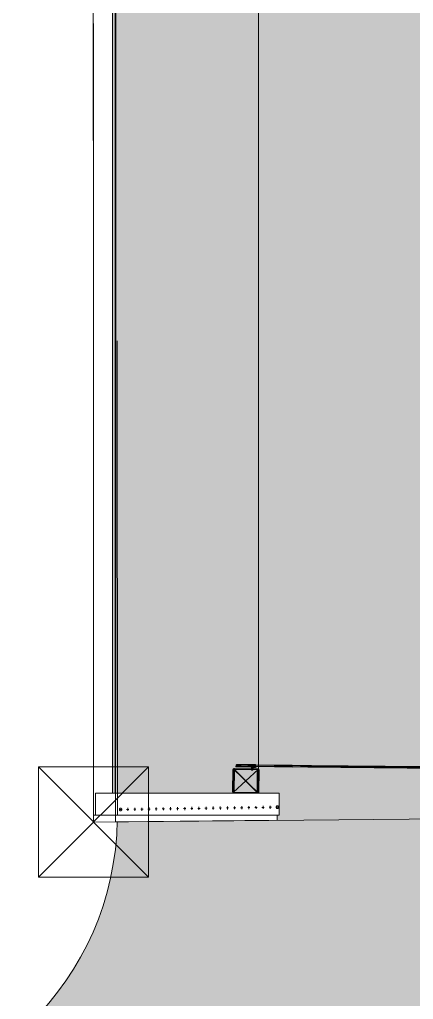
# Model space of a CAD drawing. Header units: millimetres. Extents: x -284281 to 1648660, y -821378 to -151356.
# Drawn here: x 151845 to 157239, y -274458 to -261033 of the extents above; entities that cross this region are included whole.
import ezdxf

# ---------------------------------------------------------------- set-up
doc = ezdxf.new("R2010")
doc.units = ezdxf.units.MM
doc.header["$MEASUREMENT"] = 0
doc.set_wipeout_variables(frame=1)
doc.linetypes.add('Points tirets', pattern=[335.138881, 176.388884, -88.194442, 0, -70.555556])
doc.linetypes.add('Wipeout_Contour', pattern=[1000, 0, -1000])
for name, color, linetype in [('Divers - Dessin général', 7, 'Continuous'), ('TopoAlt', 7, 'Continuous'), ('wall', 7, 'Continuous')]:
    doc.layers.add(name, color=color, linetype=linetype)

# ---------------------------------------------------------------- blocks, each defined once
blk = doc.blocks.new('Dalle_15_1', base_point=(153176, -163719))
at = {"linetype": 'Continuous', "lineweight": 0, "true_color": 0x90b349}
blk.add_hatch(color=55, dxfattribs=at).paths.add_polyline_path([(153176, -163719), (153156, -271725), (155117, -271706), (155135, -165720), (251905, -165737), (251887, -265587), (253887, -265588), (253906, -163738)])
at = {"color": 7, "linetype": 'Continuous', "lineweight": 5, "flags": 128}
blk.add_lwpolyline([(153176, -163719), (153156, -271725), (155117, -271706), (155135, -165720), (251905, -165737), (251887, -265587), (253887, -265588), (253906, -163738)], close=True, dxfattribs=at)
blk = doc.blocks.new('Mur_52_1', base_point=(152856, -272028))
at = {"layer": 'TopoAlt', "color": 211, "linetype": 'Continuous', "lineweight": 5, "true_color": 0xfe55ff}
blk.add_line((153156, -271725), (153156, -272025), dxfattribs=at)
at = {"layer": 'TopoAlt', "color": 211, "linetype": 'Continuous', "lineweight": 5, "true_color": 0xfe55ff, "flags": 128}
for points in [[(152836, -163438), (152856, -272028)], [(153156, -271725), (153136, -163738)], [(152856, -272028), (153156, -272025)]]:
    blk.add_lwpolyline(points, dxfattribs=at)
blk = doc.blocks.new('Mur_57_1', base_point=(152856, -272028))
at = {"color": 254, "linetype": 'Wipeout_Contour', "lineweight": 0, "ltscale": 1250332.1950799}
blk.add_wipeout([(153156, -272025), (155371, -272004), (155368, -271704), (153156, -271725)], dxfattribs=at).dxf.layer = 'TopoAlt'
at = {"layer": 'TopoAlt', "color": 211, "linetype": 'Continuous', "lineweight": 5, "true_color": 0xfe55ff}
blk.add_line((153156, -271725), (153156, -272025), dxfattribs=at)
at = {"layer": 'TopoAlt', "color": 190, "linetype": 'Continuous', "lineweight": 5, "true_color": 0x8002ff, "flags": 128}
for points in [[(155368, -271704), (153156, -271725)], [(155371, -272004), (155368, -271704)], [(153156, -272025), (155371, -272004)]]:
    blk.add_lwpolyline(points, dxfattribs=at)
blk = doc.blocks.new('Forme_98_1')
at = {"color": 7, "linetype": 'Continuous', "lineweight": 20, "flags": 128}
for points in [[(154777, -271307), (154774, -271619)], [(154777, -271307), (154774, -271619)], [(155113, -271310), (154774, -271619)], [(155113, -271310), (154777, -271307)], [(155113, -271310), (154777, -271307)], [(155113, -271310), (155110, -271622)], [(155110, -271622), (155113, -271310)], [(154774, -271619), (155110, -271622)], [(154774, -271619), (155110, -271622)]]:
    blk.add_lwpolyline(points, dxfattribs=at)
blk = doc.blocks.new('Forme_99_1')
at = {"color": 7, "linetype": 'Continuous', "lineweight": 20, "flags": 128}
for points in [[(154774, -271619), (154777, -271307)], [(155113, -271310), (154777, -271307)], [(155110, -271622), (154777, -271307)], [(155113, -271310), (155110, -271622)], [(155110, -271622), (154774, -271619)]]:
    blk.add_lwpolyline(points, dxfattribs=at)
blk = doc.blocks.new('Forme_100_1')
at = {"color": 7, "linetype": 'Continuous', "lineweight": 20, "flags": 128}
blk.add_lwpolyline([(155068, -271257), (155047, -271257)], dxfattribs=at)
blk = doc.blocks.new('Forme_101_1')
at = {"color": 212, "linetype": 'Continuous', "lineweight": 5, "true_color": 0xcb00cc, "flags": 128}
blk.add_lwpolyline([(154774, -271607), (154774, -271608), (154774, -271609), (154774, -271610), (154774, -271610), (154775, -271611), (154775, -271612), (154775, -271613), (154775, -271613), (154776, -271614), (154776, -271615), (154777, -271615), (154777, -271616), (154778, -271616), (154779, -271617), (154779, -271617), (154780, -271618), (154780, -271618), (154781, -271618), (154782, -271619), (154783, -271619), (154783, -271619), (154784, -271619), (154785, -271619), (154786, -271619), (154921, -271621), (155098, -271622), (155098, -271622), (155099, -271622), (155100, -271622), (155101, -271622), (155102, -271622), (155102, -271621), (155103, -271621), (155104, -271621), (155104, -271620), (155105, -271620), (155106, -271619), (155106, -271619), (155107, -271618), (155107, -271618), (155108, -271617), (155108, -271616), (155109, -271616), (155109, -271615), (155109, -271614), (155109, -271613), (155110, -271613), (155110, -271612), (155110, -271611), (155110, -271610), (155111, -271447), (155113, -271322), (155113, -271322), (155113, -271321), (155112, -271320), (155112, -271319), (155112, -271318), (155112, -271318), (155111, -271317), (155111, -271316), (155111, -271316), (155110, -271315), (155110, -271314), (155109, -271314), (155109, -271313), (155108, -271313), (155107, -271312), (155107, -271312), (155106, -271312), (155105, -271311), (155105, -271311), (155104, -271311), (155103, -271311), (155102, -271310), (155102, -271310), (155101, -271310), (154966, -271309), (154789, -271307), (154788, -271307), (154787, -271307), (154787, -271308), (154786, -271308), (154785, -271308), (154784, -271308), (154784, -271308), (154783, -271309), (154782, -271309), (154781, -271310), (154781, -271310), (154780, -271311), (154780, -271311), (154779, -271312), (154779, -271313), (154778, -271313), (154778, -271314), (154778, -271315), (154777, -271315), (154777, -271316), (154777, -271317), (154777, -271318), (154777, -271319), (154777, -271319), (154775, -271482)], close=True, dxfattribs=at)
at = {"color": 7, "linetype": 'Continuous', "lineweight": 20, "flags": 128}
blk.add_lwpolyline([(154778, -271315), (154778, -271313), (154779, -271312), (154780, -271311), (154781, -271310), (154783, -271309), (154784, -271308), (154786, -271308), (154787, -271307), (154789, -271307), (155101, -271310), (155102, -271310), (155104, -271311), (155105, -271311), (155107, -271312), (155108, -271313), (155109, -271314), (155110, -271315), (155111, -271316), (155112, -271318), (155112, -271319), (155113, -271321), (155113, -271322), (155110, -271612), (155109, -271613), (155109, -271615), (155108, -271616), (155107, -271618), (155106, -271619), (155105, -271620), (155104, -271621), (155102, -271621), (155101, -271622), (155099, -271622), (155098, -271622), (154786, -271619), (154784, -271619), (154783, -271619), (154781, -271618), (154780, -271618), (154779, -271617), (154777, -271616), (154776, -271615), (154775, -271613), (154775, -271612), (154774, -271610), (154774, -271609), (154774, -271607), (154777, -271318), (154777, -271316)], close=True, dxfattribs=at)
for points in [[(154774, -271610), (154778, -271315)], [(154774, -271609), (154777, -271316)], [(154774, -271610), (154777, -271316)], [(154775, -271613), (154779, -271312)], [(154775, -271613), (154778, -271313)], [(154775, -271612), (154778, -271313)], [(154775, -271612), (154778, -271315)], [(154776, -271615), (154780, -271311)], [(154776, -271615), (154779, -271312)], [(154777, -271616), (154781, -271310)], [(154777, -271616), (154780, -271311)], [(154779, -271617), (154783, -271309)], [(154779, -271617), (154781, -271310)], [(154780, -271618), (154784, -271308)], [(154780, -271618), (154783, -271309)], [(154781, -271618), (154784, -271308)], [(154781, -271618), (154786, -271308)], [(154783, -271619), (154787, -271307)], [(154783, -271619), (154786, -271308)], [(154784, -271619), (154787, -271307)], [(154784, -271619), (154789, -271307)], [(154786, -271619), (154789, -271307)], [(155098, -271622), (154789, -271307)], [(155098, -271622), (155101, -271310)], [(155098, -271622), (155102, -271310)], [(155099, -271622), (155102, -271310)], [(155099, -271622), (155104, -271311)], [(155101, -271622), (155105, -271311)], [(155101, -271622), (155104, -271311)], [(155102, -271621), (155105, -271311)], [(155102, -271621), (155107, -271312)], [(155104, -271621), (155107, -271312)], [(155104, -271621), (155108, -271313)], [(155105, -271620), (155108, -271313)], [(155105, -271620), (155109, -271314)], [(155106, -271619), (155109, -271314)], [(155106, -271619), (155110, -271315)], [(155107, -271618), (155110, -271315)], [(155107, -271618), (155111, -271316)], [(155108, -271616), (155111, -271316)], [(154774, -271609), (154777, -271318)], [(154774, -271607), (154777, -271319), (154777, -271318)], [(155108, -271616), (155112, -271318)], [(155109, -271615), (155112, -271318)], [(155109, -271615), (155112, -271319)], [(155109, -271613), (155112, -271319)], [(155109, -271613), (155113, -271321)], [(155110, -271612), (155113, -271321)], [(155113, -271322), (155110, -271610), (155110, -271612)]]:
    blk.add_lwpolyline(points, dxfattribs=at)
blk = doc.blocks.new('Forme_102_1')
at = {"color": 7, "linetype": 'Continuous', "lineweight": 20, "flags": 128}
blk.add_lwpolyline([(154767, -271310), (154768, -271307), (154770, -271305), (154772, -271302), (154774, -271300), (154777, -271298), (154780, -271297), (154783, -271296), (154786, -271295), (154788, -271295), (155101, -271298), (155104, -271299), (155107, -271299), (155110, -271300), (155113, -271302), (155115, -271303), (155118, -271305), (155120, -271308), (155122, -271310), (155123, -271313), (155124, -271316), (155124, -271319), (155125, -271322), (155122, -271611), (155122, -271614), (155121, -271617), (155120, -271620), (155119, -271622), (155117, -271625), (155115, -271627), (155112, -271629), (155110, -271631), (155107, -271633), (155104, -271634), (155101, -271634), (155098, -271634), (154785, -271631), (154783, -271631), (154779, -271630), (154777, -271629), (154774, -271628), (154771, -271626), (154769, -271624), (154767, -271622), (154765, -271619), (154764, -271616), (154763, -271613), (154762, -271610), (154762, -271607), (154765, -271319), (154765, -271316), (154765, -271313)], close=True, dxfattribs=at)
for points in [[(154762, -271610), (154765, -271313)], [(154762, -271607), (154765, -271316)], [(154762, -271610), (154765, -271316)], [(154763, -271613), (154767, -271310)], [(154763, -271613), (154765, -271313)], [(154764, -271616), (154768, -271307)], [(154764, -271616), (154767, -271310)], [(154765, -271619), (154768, -271307)], [(154767, -271622), (154772, -271302)], [(154767, -271622), (154770, -271305)], [(154767, -271622), (154768, -271307)], [(154769, -271624), (154772, -271302)], [(154771, -271626), (154774, -271300)], [(154771, -271626), (154772, -271302)], [(155101, -271298), (154789, -271307), (154787, -271307), (154786, -271308), (154784, -271308), (154783, -271309), (154781, -271310), (154780, -271311), (154779, -271312), (154778, -271313), (154778, -271315), (154777, -271316), (154777, -271318), (154777, -271319), (154774, -271607), (154774, -271628)], [(154774, -271628), (154774, -271300)], [(154777, -271316), (154780, -271297)], [(154777, -271318), (154780, -271297)], [(154777, -271319), (154777, -271298)], [(154777, -271318), (154777, -271298)], [(154778, -271313), (154780, -271297)], [(154778, -271315), (154780, -271297)], [(154779, -271312), (154780, -271297)], [(154780, -271311), (154783, -271296)], [(154780, -271311), (154780, -271297)], [(154781, -271310), (154783, -271296)], [(154783, -271309), (154786, -271295)], [(154783, -271309), (154783, -271296)], [(154784, -271308), (154786, -271295)], [(154786, -271308), (154788, -271295)], [(154786, -271308), (154786, -271295)], [(154787, -271307), (154788, -271295)], [(154789, -271307), (154788, -271295)], [(155110, -271631), (155110, -271610), (155113, -271322), (155113, -271321), (155112, -271319), (155112, -271318), (155111, -271316), (155110, -271315), (155109, -271314), (155108, -271313), (155107, -271312), (155105, -271311), (155104, -271311), (155102, -271310), (155101, -271310), (154789, -271307)], [(155102, -271310), (155101, -271298)], [(155101, -271310), (155101, -271298)], [(155102, -271310), (155104, -271299)], [(155104, -271311), (155104, -271299)], [(155105, -271311), (155104, -271299)], [(155105, -271311), (155107, -271299)], [(155108, -271313), (155107, -271299)], [(155107, -271312), (155107, -271299)], [(155108, -271313), (155110, -271300)], [(155109, -271314), (155110, -271300)], [(155110, -271315), (155110, -271300)], [(155110, -271315), (155113, -271302)], [(155111, -271316), (155113, -271302)], [(155112, -271319), (155113, -271302)], [(155112, -271318), (155113, -271302)], [(155112, -271629), (155113, -271302)], [(155112, -271629), (155115, -271303)], [(155112, -271629), (155118, -271305)], [(155113, -271322), (155113, -271302)], [(155113, -271321), (155113, -271302)], [(155115, -271627), (155118, -271305)], [(155115, -271627), (155120, -271308)], [(155117, -271625), (155120, -271308)], [(155119, -271622), (155120, -271308)], [(155119, -271622), (155122, -271310)], [(155119, -271622), (155123, -271313)], [(155120, -271620), (155123, -271313)], [(155120, -271620), (155124, -271316)], [(155121, -271617), (155124, -271316)], [(155121, -271617), (155124, -271319)], [(155122, -271614), (155124, -271319)], [(155122, -271611), (155124, -271319)], [(154774, -271607), (154774, -271609), (154777, -271629)], [(154774, -271609), (154774, -271610), (154777, -271629)], [(154774, -271609), (154774, -271628)], [(154774, -271610), (154775, -271612), (154775, -271613), (154776, -271615), (154777, -271616), (154779, -271617), (154780, -271618), (154781, -271618), (154783, -271619), (154784, -271619), (154786, -271619), (155098, -271634)], [(154777, -271629), (154775, -271612)], [(154777, -271629), (154775, -271613)], [(154777, -271629), (154776, -271615)], [(154777, -271629), (154777, -271616)], [(154779, -271630), (154777, -271616)], [(154779, -271630), (154779, -271617)], [(154779, -271630), (154780, -271618)], [(154783, -271631), (154780, -271618)], [(154783, -271631), (154781, -271618)], [(154783, -271631), (154783, -271619)], [(154785, -271631), (154783, -271619)], [(154785, -271631), (154784, -271619)], [(154785, -271631), (154786, -271619)], [(154786, -271619), (155098, -271622), (155099, -271622), (155101, -271622), (155102, -271621), (155104, -271621), (155105, -271620), (155106, -271619), (155107, -271618), (155108, -271616), (155109, -271615), (155109, -271613), (155110, -271612), (155110, -271610)], [(155098, -271634), (155098, -271622)], [(155098, -271634), (155099, -271622)], [(155101, -271634), (155099, -271622)], [(155101, -271634), (155102, -271621)], [(155101, -271634), (155101, -271622)], [(155104, -271634), (155102, -271621)], [(155104, -271634), (155105, -271620)], [(155104, -271634), (155104, -271621)], [(155107, -271633), (155105, -271620)], [(155107, -271633), (155106, -271619)], [(155107, -271633), (155107, -271618)], [(155110, -271631), (155107, -271618)], [(155110, -271631), (155108, -271616)], [(155110, -271631), (155109, -271613)], [(155110, -271631), (155109, -271615)], [(155110, -271631), (155110, -271612)]]:
    blk.add_lwpolyline(points, dxfattribs=at)
blk = doc.blocks.new('Forme_103_1')
at = {"color": 7, "linetype": 'Continuous', "lineweight": 20, "flags": 128}
for points in [[(154806, -271262), (154806, -271267), (154806, -271271)], [(155027, -271264), (154806, -271262)], [(154806, -271267), (155027, -271264)], [(155027, -271269), (154806, -271267)], [(154806, -271271), (155027, -271269)], [(154806, -271271), (155027, -271274)], [(154814, -271238), (154814, -271262)], [(155034, -271240), (154924, -271239), (154814, -271238)], [(154814, -271262), (154924, -271239), (155034, -271264)], [(155027, -271264), (155036, -271269)], [(155034, -271264), (155027, -271264)], [(155027, -271264), (155027, -271269), (155027, -271274)], [(155083, -271269), (155074, -271269), (155036, -271269), (155027, -271269)], [(155027, -271269), (155083, -271274)], [(155027, -271274), (155083, -271274)], [(155034, -271240), (155055, -271240), (155076, -271240)], [(155034, -271240), (155074, -271245)], [(155036, -271245), (155034, -271240)], [(155034, -271240), (155034, -271264)], [(155034, -271264), (155036, -271245)], [(155034, -271264), (155036, -271269)], [(155036, -271245), (155036, -271269)], [(155036, -271245), (155074, -271245)], [(155036, -271265), (155074, -271269)], [(155055, -271240), (155074, -271245)], [(155074, -271245), (155076, -271240)], [(155074, -271245), (155076, -271264)], [(155074, -271269), (155074, -271245)], [(155074, -271269), (155076, -271264)], [(155074, -271269), (155083, -271274)], [(155076, -271264), (155076, -271240)], [(155083, -271265), (155076, -271264)], [(155076, -271264), (155083, -271269)], [(155083, -271274), (155083, -271269), (155083, -271265)]]:
    blk.add_lwpolyline(points, dxfattribs=at)
blk = doc.blocks.new('Forme_104_1')
at = {"color": 7, "linetype": 'Continuous', "lineweight": 20, "flags": 128}
for points in [[(154810, -271267), (154816, -271243)], [(154810, -271267), (154810, -271243)], [(154810, -271243), (154816, -271243)], [(154810, -271267), (154815, -271267)], [(154815, -271267), (154816, -271243)], [(154853, -271267), (154815, -271267)], [(154816, -271243), (154853, -271267)], [(154816, -271243), (154854, -271243)], [(154854, -271243), (154853, -271267)]]:
    blk.add_lwpolyline(points, dxfattribs=at)
blk = doc.blocks.new('Forme_105_1')
at = {"color": 7, "linetype": 'Continuous', "lineweight": 20, "flags": 128}
for points in [[(154817, -271245), (154816, -271264)], [(155343, -271269), (154816, -271264)], [(155343, -271250), (154817, -271245)], [(154817, -271245), (155343, -271252)], [(159887, -271293), (155343, -271250)], [(155343, -271252), (159886, -271312)], [(155343, -271268), (155574, -271269)], [(155343, -271269), (155574, -271272)], [(155343, -271269), (155543, -271271)], [(159886, -271312), (155343, -271269)], [(155368, -271250), (155575, -271252)], [(159886, -271312), (159887, -271293)], [(159922, -271313), (159886, -271312)], [(159887, -271293), (159923, -271294)], [(159887, -271293), (159923, -271294)], [(159923, -271294), (159922, -271313)]]:
    blk.add_lwpolyline(points, dxfattribs=at)
at = {"color": 212, "linetype": 'Continuous', "lineweight": 5, "true_color": 0xcb00cc, "flags": 128}
for points in [[(155343, -271250), (155343, -271252), (155343, -271269)], [(155575, -271252), (155368, -271250), (155343, -271250)], [(155343, -271269), (155543, -271271), (155574, -271272)], [(155574, -271272), (155574, -271269), (155575, -271252)]]:
    blk.add_lwpolyline(points, dxfattribs=at)
blk = doc.blocks.new('Forme_106_1')
at = {"color": 7, "linetype": 'Continuous', "lineweight": 20, "flags": 128}
for points in [[(154816, -271243), (154815, -271267)], [(154815, -271267), (155336, -271269)], [(154815, -271267), (155336, -271272)], [(154816, -271243), (155336, -271248)], [(155580, -271250), (155336, -271248)], [(155336, -271248), (155546, -271250)], [(155336, -271248), (159886, -271291)], [(155336, -271250), (155580, -271253)], [(155336, -271269), (159886, -271291)], [(155336, -271272), (159886, -271315)], [(155580, -271274), (155362, -271272)], [(159887, -271293), (159886, -271291)], [(159886, -271291), (159886, -271315)], [(159886, -271291), (159924, -271291)], [(159886, -271291), (159923, -271294)], [(159887, -271293), (159886, -271312)], [(159886, -271315), (159887, -271293)], [(159886, -271312), (159922, -271313)], [(159886, -271315), (159886, -271312)], [(159886, -271312), (159923, -271315)], [(159886, -271315), (159923, -271315)], [(159923, -271294), (159887, -271293)], [(159922, -271313), (159923, -271294)], [(159922, -271313), (159923, -271315)], [(159923, -271294), (159924, -271291)], [(159924, -271291), (159923, -271315)], [(159923, -271294), (159923, -271315)]]:
    blk.add_lwpolyline(points, dxfattribs=at)
at = {"color": 212, "linetype": 'Continuous', "lineweight": 5, "true_color": 0xcb00cc, "flags": 128}
for points in [[(155336, -271248), (155336, -271269), (155336, -271272)], [(155580, -271250), (155546, -271250), (155336, -271248)], [(155336, -271272), (155362, -271272), (155580, -271274)], [(155580, -271274), (155580, -271253), (155580, -271250)]]:
    blk.add_lwpolyline(points, dxfattribs=at)
blk = doc.blocks.new('Forme_107_1')
at = {"color": 7, "linetype": 'Continuous', "lineweight": 20, "flags": 128}
blk.add_lwpolyline([(155032, -271290), (155032, -271293)], dxfattribs=at)
blk = doc.blocks.new('Forme_108_1')
at = {"color": 7, "linetype": 'Continuous', "lineweight": 20, "flags": 128}
blk.add_lwpolyline([(155023, -271269), (155022, -271269), (155023, -271271), (155024, -271274), (155025, -271276), (155027, -271277), (155030, -271278), (155032, -271278), (155035, -271278), (155037, -271277), (155039, -271276), (155040, -271274), (155041, -271271), (155042, -271269), (155041, -271266), (155040, -271264), (155039, -271262), (155037, -271261), (155035, -271260), (155032, -271259), (155030, -271260), (155027, -271261), (155025, -271262), (155024, -271264), (155023, -271266)], close=True, dxfattribs=at)
for points in [[(155022, -271317), (155022, -271293), (155022, -271290), (155022, -271287), (155022, -271284), (155022, -271281), (155022, -271278), (155022, -271276), (155022, -271274), (155022, -271272), (155022, -271271), (155022, -271270), (155022, -271269), (155022, -271269)], [(155042, -271269), (155041, -271271), (155040, -271274), (155039, -271276), (155037, -271277), (155035, -271278), (155032, -271279), (155030, -271278), (155027, -271277), (155025, -271276), (155024, -271274), (155023, -271272), (155022, -271269)], [(155022, -271269), (155023, -271271)], [(155042, -271270), (155041, -271272), (155040, -271274), (155039, -271276), (155037, -271278), (155035, -271279), (155032, -271279), (155030, -271279), (155027, -271278), (155025, -271276), (155024, -271274), (155023, -271272), (155022, -271270)], [(155022, -271270), (155023, -271272), (155024, -271274)], [(155023, -271271), (155023, -271272), (155023, -271272), (155023, -271273), (155023, -271274), (155023, -271276), (155023, -271278), (155023, -271280), (155023, -271282), (155023, -271285), (155023, -271287), (155023, -271290), (155023, -271293), (155022, -271317)], [(155022, -271271), (155023, -271272), (155024, -271274), (155025, -271276)], [(155042, -271271), (155041, -271273), (155040, -271275), (155039, -271277), (155037, -271278), (155035, -271279), (155032, -271280), (155030, -271279), (155027, -271278), (155025, -271277), (155024, -271275), (155023, -271273), (155022, -271271)], [(155022, -271272), (155023, -271273), (155024, -271274), (155025, -271276)], [(155042, -271272), (155041, -271274), (155040, -271276), (155039, -271278), (155037, -271279), (155035, -271280), (155032, -271280), (155030, -271280), (155027, -271279), (155025, -271278), (155024, -271276), (155023, -271274), (155022, -271272)], [(155022, -271274), (155023, -271274), (155024, -271275), (155025, -271276)], [(155042, -271274), (155041, -271276), (155040, -271278), (155039, -271279), (155037, -271280), (155035, -271281), (155032, -271281), (155030, -271281), (155027, -271280), (155025, -271279), (155024, -271278), (155023, -271276), (155022, -271274)], [(155024, -271274), (155024, -271274), (155024, -271274), (155024, -271275), (155024, -271276), (155024, -271278), (155024, -271279), (155024, -271281), (155024, -271283), (155024, -271285), (155024, -271288), (155024, -271290), (155024, -271293), (155022, -271317)], [(155042, -271276), (155041, -271278), (155040, -271279), (155039, -271281), (155037, -271282), (155035, -271282), (155032, -271283), (155030, -271282), (155027, -271282), (155025, -271281), (155024, -271279), (155023, -271278), (155022, -271276)], [(155022, -271276), (155023, -271276), (155024, -271276), (155025, -271277)], [(155022, -271293), (155023, -271290), (155024, -271288), (155025, -271286), (155027, -271285), (155030, -271284), (155032, -271283), (155035, -271281), (155037, -271279), (155039, -271277)], [(155022, -271278), (155023, -271278), (155024, -271278), (155025, -271278)], [(155042, -271278), (155041, -271280), (155040, -271281), (155039, -271282), (155037, -271283), (155035, -271284), (155032, -271284), (155030, -271284), (155027, -271283), (155025, -271282), (155024, -271281), (155023, -271280), (155022, -271278)], [(155022, -271281), (155023, -271280), (155024, -271279), (155025, -271279)], [(155042, -271281), (155041, -271282), (155040, -271283), (155039, -271284), (155037, -271285), (155035, -271285), (155032, -271286), (155030, -271285), (155027, -271285), (155025, -271284), (155024, -271283), (155023, -271282), (155022, -271281)], [(155022, -271284), (155023, -271282), (155024, -271281), (155025, -271281)], [(155022, -271287), (155023, -271285), (155024, -271283), (155025, -271282), (155027, -271282)], [(155022, -271290), (155023, -271287), (155024, -271285), (155025, -271284), (155027, -271283), (155030, -271282)], [(155042, -271284), (155041, -271285), (155040, -271286), (155039, -271286), (155037, -271287), (155035, -271287), (155032, -271287), (155030, -271287), (155027, -271287), (155025, -271286), (155024, -271285), (155023, -271285), (155022, -271284)], [(155042, -271287), (155041, -271287), (155040, -271288), (155039, -271288), (155037, -271289), (155035, -271289), (155032, -271289), (155030, -271289), (155027, -271289), (155025, -271288), (155024, -271288), (155023, -271287), (155022, -271287)], [(155042, -271290), (155041, -271290), (155040, -271290), (155039, -271291), (155037, -271291), (155034, -271291), (155032, -271291), (155030, -271291), (155027, -271291), (155025, -271291), (155024, -271290), (155023, -271290), (155022, -271290)], [(155041, -271293), (155041, -271293), (155040, -271293), (155039, -271293), (155037, -271293), (155034, -271293), (155032, -271293), (155030, -271293), (155027, -271293), (155025, -271293), (155024, -271293), (155023, -271293), (155022, -271293)], [(155023, -271293), (155022, -271317)], [(155041, -271317), (155041, -271317), (155040, -271317), (155039, -271317), (155037, -271317), (155034, -271317), (155032, -271317), (155029, -271317), (155027, -271317), (155025, -271317), (155023, -271317), (155022, -271317), (155022, -271317)], [(155023, -271269), (155023, -271267), (155024, -271265), (155025, -271263), (155027, -271262), (155030, -271261), (155032, -271260), (155035, -271261), (155037, -271262), (155039, -271263), (155040, -271265), (155041, -271267), (155042, -271269)], [(155023, -271269), (155023, -271267), (155024, -271264), (155025, -271262), (155027, -271261), (155030, -271260), (155032, -271260), (155035, -271260), (155037, -271261), (155039, -271262), (155040, -271264), (155041, -271267), (155042, -271269)], [(155023, -271270), (155023, -271268), (155024, -271266), (155025, -271264), (155027, -271263), (155030, -271262), (155032, -271262), (155035, -271262), (155037, -271263), (155039, -271264), (155040, -271266), (155041, -271268), (155042, -271270)], [(155025, -271263), (155024, -271264), (155023, -271266)], [(155023, -271270), (155023, -271270), (155024, -271268), (155025, -271266), (155027, -271265), (155030, -271264), (155032, -271264), (155035, -271264), (155037, -271265), (155039, -271266), (155040, -271268), (155041, -271270), (155041, -271271)], [(155025, -271264), (155024, -271265), (155023, -271267), (155023, -271269)], [(155023, -271266), (155023, -271267), (155023, -271267), (155023, -271268), (155023, -271270), (155023, -271271)], [(155025, -271266), (155024, -271266), (155023, -271267), (155023, -271269)], [(155023, -271272), (155024, -271270), (155025, -271268), (155027, -271267), (155030, -271266), (155032, -271266), (155034, -271266), (155037, -271267), (155039, -271268), (155040, -271270), (155041, -271272)], [(155033, -271278), (155032, -271276), (155029, -271273), (155027, -271270), (155025, -271268), (155024, -271268), (155023, -271268), (155023, -271269)], [(155023, -271269), (155023, -271269)], [(155023, -271273), (155024, -271272), (155025, -271271), (155027, -271270), (155029, -271269), (155032, -271269), (155034, -271269), (155037, -271270), (155039, -271271), (155040, -271272), (155041, -271273)], [(155031, -271278), (155029, -271276), (155027, -271273), (155025, -271271), (155024, -271270), (155023, -271270), (155023, -271270)], [(155028, -271277), (155027, -271277), (155025, -271274), (155024, -271272), (155023, -271272)], [(155023, -271293), (155024, -271290), (155025, -271288), (155027, -271287), (155030, -271285), (155032, -271284), (155035, -271282), (155037, -271280), (155039, -271278)], [(155024, -271293), (155023, -271317)], [(155023, -271317), (155025, -271293)], [(155025, -271262), (155024, -271264)], [(155024, -271264), (155024, -271264), (155024, -271265), (155024, -271266), (155024, -271268), (155024, -271270), (155024, -271272), (155024, -271273)], [(155024, -271293), (155025, -271291), (155027, -271289), (155030, -271287), (155032, -271286), (155035, -271284), (155037, -271282)], [(155025, -271264), (155027, -271262), (155030, -271260), (155032, -271259)], [(155025, -271266), (155027, -271263), (155030, -271261), (155032, -271260)], [(155025, -271268), (155027, -271265), (155030, -271262), (155032, -271260)], [(155025, -271263), (155027, -271261), (155030, -271260)], [(155025, -271262), (155027, -271261)], [(155025, -271262), (155025, -271262), (155025, -271263), (155025, -271264), (155025, -271266), (155025, -271268), (155025, -271271), (155025, -271274), (155025, -271275)], [(155025, -271275), (155025, -271274), (155027, -271273), (155029, -271273), (155032, -271272), (155034, -271273), (155037, -271273), (155039, -271274), (155040, -271275)], [(155025, -271276), (155025, -271276), (155025, -271276), (155025, -271277), (155025, -271278), (155025, -271279), (155025, -271281), (155025, -271282), (155025, -271284), (155025, -271286), (155025, -271288), (155025, -271291), (155025, -271293), (155025, -271317)], [(155032, -271281), (155030, -271280), (155027, -271278), (155025, -271276)], [(155032, -271280), (155030, -271279), (155027, -271278), (155025, -271276)], [(155032, -271280), (155030, -271279), (155027, -271277), (155025, -271276)], [(155032, -271283), (155030, -271281), (155027, -271279), (155025, -271277)], [(155030, -271282), (155027, -271280), (155025, -271278)], [(155027, -271282), (155025, -271279)], [(155025, -271293), (155027, -271291), (155030, -271289), (155032, -271287), (155035, -271285), (155037, -271283)], [(155025, -271317), (155027, -271293)], [(155027, -271261), (155027, -271261), (155027, -271262), (155027, -271263), (155027, -271265), (155027, -271267), (155027, -271270), (155027, -271273), (155027, -271277), (155027, -271277)], [(155027, -271267), (155030, -271264), (155032, -271262)], [(155027, -271270), (155030, -271266), (155032, -271264)], [(155027, -271277), (155027, -271277), (155029, -271276), (155032, -271276), (155034, -271276), (155037, -271277), (155037, -271277)], [(155027, -271277), (155027, -271277), (155027, -271278), (155027, -271278), (155027, -271279), (155027, -271280), (155027, -271282), (155027, -271283), (155027, -271285), (155027, -271287), (155027, -271289), (155027, -271291), (155027, -271293), (155027, -271317)], [(155032, -271279), (155030, -271278), (155027, -271277)], [(155027, -271293), (155030, -271291), (155032, -271289), (155035, -271287), (155037, -271285), (155039, -271282)], [(155027, -271317), (155030, -271293)], [(155030, -271260), (155030, -271260), (155030, -271261), (155030, -271262), (155030, -271264), (155030, -271266), (155029, -271269), (155029, -271273), (155029, -271276), (155029, -271278)], [(155029, -271269), (155032, -271266)], [(155029, -271269), (155032, -271272), (155034, -271276), (155035, -271278)], [(155029, -271317), (155030, -271293), (155030, -271291), (155030, -271289), (155030, -271287), (155030, -271285), (155030, -271284), (155030, -271282), (155030, -271281), (155030, -271280), (155030, -271279), (155030, -271279), (155030, -271278), (155030, -271278)], [(155029, -271317), (155032, -271293), (155032, -271291), (155032, -271289), (155032, -271287), (155032, -271286), (155032, -271284), (155032, -271283), (155032, -271281), (155032, -271280), (155032, -271280), (155032, -271279), (155032, -271279), (155032, -271278), (155035, -271278)], [(155032, -271279), (155030, -271278)], [(155030, -271293), (155032, -271291), (155035, -271289), (155037, -271287), (155039, -271284)], [(155032, -271259), (155032, -271260), (155032, -271260), (155032, -271262), (155032, -271264), (155032, -271266), (155032, -271269), (155032, -271272), (155032, -271276), (155032, -271278)], [(155032, -271259), (155035, -271260), (155035, -271260), (155035, -271261), (155035, -271262), (155035, -271264), (155034, -271266), (155034, -271269), (155034, -271273), (155034, -271276), (155034, -271278)], [(155032, -271259), (155035, -271260), (155037, -271262), (155039, -271264)], [(155032, -271260), (155035, -271262), (155037, -271265), (155039, -271268)], [(155032, -271260), (155035, -271261), (155037, -271263), (155039, -271266)], [(155032, -271262), (155035, -271264), (155037, -271267), (155039, -271271)], [(155032, -271264), (155034, -271266), (155037, -271270), (155039, -271274)], [(155032, -271266), (155034, -271269), (155037, -271273), (155038, -271276)], [(155032, -271269), (155034, -271273), (155037, -271277), (155037, -271277)], [(155039, -271276), (155037, -271278), (155035, -271279), (155032, -271280)], [(155039, -271276), (155037, -271277), (155035, -271279), (155032, -271280)], [(155039, -271276), (155037, -271278), (155035, -271280), (155032, -271281)], [(155037, -271277), (155035, -271278), (155032, -271279)], [(155035, -271278), (155032, -271279)], [(155032, -271293), (155034, -271291), (155037, -271289), (155039, -271286)], [(155032, -271317), (155034, -271293)], [(155032, -271317), (155032, -271293)], [(155037, -271277), (155035, -271278), (155035, -271278), (155035, -271279), (155035, -271279), (155035, -271280), (155035, -271281), (155035, -271282), (155035, -271284), (155035, -271285), (155035, -271287), (155035, -271289), (155034, -271291), (155034, -271293), (155034, -271317)], [(155034, -271293), (155037, -271291), (155039, -271288)], [(155034, -271317), (155037, -271293)], [(155035, -271260), (155037, -271261), (155039, -271263)], [(155037, -271277), (155037, -271277), (155037, -271273), (155037, -271270), (155037, -271267), (155037, -271265), (155037, -271263), (155037, -271262), (155037, -271261), (155037, -271261)], [(155037, -271261), (155039, -271262)], [(155037, -271317), (155037, -271293), (155037, -271291), (155037, -271289), (155037, -271287), (155037, -271285), (155037, -271283), (155037, -271282), (155037, -271280), (155037, -271279), (155037, -271278), (155037, -271278), (155037, -271277), (155037, -271277)], [(155037, -271280), (155039, -271281), (155040, -271281), (155041, -271282), (155042, -271284)], [(155037, -271282), (155039, -271282), (155040, -271283), (155041, -271285), (155042, -271287)], [(155037, -271293), (155039, -271291)], [(155037, -271317), (155039, -271293)], [(155039, -271276), (155039, -271274), (155039, -271271), (155039, -271268), (155039, -271266), (155039, -271264), (155039, -271263), (155039, -271262), (155039, -271262)], [(155040, -271264), (155039, -271262)], [(155041, -271266), (155040, -271264), (155039, -271263)], [(155042, -271269), (155041, -271267), (155040, -271265), (155039, -271264)], [(155042, -271269), (155041, -271267), (155040, -271266), (155039, -271266)], [(155042, -271269), (155041, -271268), (155040, -271268), (155039, -271268)], [(155042, -271270), (155041, -271270), (155040, -271270), (155039, -271271)], [(155039, -271276), (155040, -271274), (155041, -271272), (155042, -271271)], [(155041, -271272), (155040, -271272), (155039, -271274)], [(155039, -271276), (155040, -271274), (155041, -271273), (155042, -271272)], [(155039, -271276), (155040, -271275), (155041, -271274), (155042, -271274)], [(155039, -271317), (155039, -271293), (155039, -271291), (155039, -271288), (155039, -271286), (155039, -271284), (155039, -271282), (155039, -271281), (155039, -271279), (155039, -271278), (155039, -271277), (155039, -271276), (155039, -271276), (155039, -271276)], [(155039, -271277), (155040, -271276), (155041, -271276), (155042, -271276)], [(155039, -271278), (155040, -271278), (155041, -271278), (155042, -271278)], [(155039, -271279), (155040, -271279), (155041, -271280), (155042, -271281)], [(155039, -271284), (155040, -271286), (155041, -271287), (155042, -271290)], [(155039, -271286), (155040, -271288), (155041, -271290), (155041, -271293)], [(155039, -271288), (155040, -271290), (155041, -271293)], [(155039, -271291), (155040, -271293)], [(155039, -271293), (155040, -271317)], [(155040, -271274), (155040, -271272), (155040, -271270), (155040, -271268), (155040, -271266), (155040, -271265), (155040, -271264), (155040, -271264)], [(155040, -271274), (155041, -271271), (155042, -271270)], [(155041, -271317), (155040, -271293), (155040, -271290), (155040, -271288), (155040, -271286), (155040, -271283), (155040, -271281), (155040, -271279), (155040, -271278), (155040, -271276), (155040, -271275), (155040, -271274), (155040, -271274), (155040, -271274)], [(155040, -271317), (155040, -271293)], [(155041, -271271), (155041, -271270), (155041, -271268), (155041, -271267), (155041, -271267), (155041, -271266)], [(155041, -271317), (155041, -271293), (155042, -271290), (155042, -271287), (155042, -271284), (155042, -271281), (155042, -271278), (155042, -271276), (155042, -271274), (155042, -271272), (155042, -271271), (155042, -271270), (155042, -271269), (155042, -271269)], [(155041, -271271), (155042, -271269)], [(155041, -271317), (155041, -271293), (155041, -271290), (155041, -271287), (155041, -271285), (155041, -271282), (155041, -271280), (155041, -271278), (155041, -271276), (155041, -271274), (155041, -271273), (155041, -271272), (155041, -271271), (155041, -271271)], [(155041, -271317), (155041, -271293)]]:
    blk.add_lwpolyline(points, dxfattribs=at)
blk = doc.blocks.new('Forme_109_1')
at = {"color": 7, "linetype": 'Continuous', "lineweight": 20, "flags": 128}
blk.add_lwpolyline([(155024, -271264), (155023, -271266), (155023, -271269), (155022, -271269), (155023, -271271), (155024, -271274), (155025, -271276), (155027, -271277), (155030, -271278), (155032, -271278), (155035, -271278), (155037, -271277), (155039, -271276), (155040, -271274), (155041, -271271), (155042, -271269), (155041, -271266), (155040, -271264), (155039, -271262), (155037, -271261), (155035, -271260), (155032, -271259), (155030, -271260), (155027, -271261), (155025, -271262)], close=True, dxfattribs=at)
for points in [[(155023, -271269), (155022, -271269)], [(155022, -271269), (155023, -271271)], [(155024, -271264), (155023, -271266)], [(155024, -271264), (155023, -271271)], [(155023, -271266), (155023, -271271)], [(155023, -271266), (155023, -271269)], [(155023, -271269), (155023, -271271)], [(155023, -271271), (155024, -271274)], [(155025, -271262), (155024, -271264)], [(155025, -271262), (155024, -271274)], [(155024, -271264), (155024, -271274)], [(155024, -271274), (155025, -271276)], [(155027, -271261), (155025, -271276)], [(155025, -271262), (155027, -271261)], [(155025, -271262), (155025, -271276)], [(155027, -271277), (155025, -271276)], [(155030, -271260), (155027, -271277)], [(155027, -271261), (155027, -271277)], [(155030, -271278), (155027, -271277)], [(155030, -271260), (155032, -271259)], [(155032, -271259), (155030, -271278)], [(155030, -271260), (155030, -271278)], [(155032, -271278), (155030, -271278)], [(155032, -271259), (155032, -271278)], [(155035, -271260), (155032, -271278)], [(155035, -271278), (155032, -271278)], [(155035, -271260), (155037, -271261)], [(155035, -271260), (155035, -271278)], [(155037, -271261), (155035, -271278)], [(155037, -271277), (155035, -271278)], [(155037, -271261), (155037, -271277)], [(155039, -271262), (155037, -271277)], [(155039, -271262), (155039, -271276)], [(155039, -271262), (155040, -271264)], [(155040, -271264), (155039, -271276)], [(155040, -271274), (155039, -271276)], [(155040, -271264), (155041, -271266)], [(155040, -271264), (155040, -271274)], [(155041, -271266), (155040, -271274)], [(155041, -271271), (155040, -271274)], [(155041, -271266), (155041, -271271)], [(155041, -271266), (155042, -271269)], [(155042, -271269), (155041, -271271)]]:
    blk.add_lwpolyline(points, dxfattribs=at)
blk = doc.blocks.new('Forme_110_1')
at = {"color": 7, "linetype": 'Continuous', "lineweight": 20, "flags": 128}
blk.add_lwpolyline([(155041, -271317), (155041, -271317), (155040, -271317), (155039, -271317), (155037, -271317), (155034, -271317), (155032, -271317), (155029, -271317), (155027, -271317), (155025, -271317), (155023, -271317), (155022, -271317), (155022, -271317)], dxfattribs=at)
blk = doc.blocks.new('Forme_111_1')
at = {"color": 7, "linetype": 'Continuous', "lineweight": 20, "flags": 128}
for points in [[(155017, -271281), (155017, -271257)], [(155047, -271257), (155017, -271257)], [(155017, -271281), (155047, -271257)], [(155047, -271281), (155017, -271281)], [(155047, -271281), (155047, -271257)], [(155068, -271257), (155047, -271257)], [(155047, -271257), (155068, -271281)], [(155068, -271281), (155047, -271281)], [(155068, -271281), (155068, -271257)]]:
    blk.add_lwpolyline(points, dxfattribs=at)
blk = doc.blocks.new('Forme_112_1')
at = {"color": 7, "linetype": 'Continuous', "lineweight": 20, "flags": 128}
for points in [[(155047, -271281), (155047, -271257)], [(155047, -271281), (155077, -271257)], [(155047, -271257), (155077, -271257)], [(155077, -271281), (155047, -271281)], [(155077, -271257), (155077, -271281)]]:
    blk.add_lwpolyline(points, dxfattribs=at)
blk = doc.blocks.new('Garde-corps_5_1')
at = {"color": 7, "linetype": 'Continuous', "lineweight": 5}
for p, q in [((153341, -271854), (153311, -271855)), ((153325, -271834), (153326, -271874)), ((153438, -271853), (153408, -271853)), ((153423, -271833), (153424, -271873)), ((153536, -271851), (153506, -271852)), ((153521, -271832), (153521, -271872)), ((153633, -271850), (153603, -271850)), ((153618, -271830), (153619, -271870)), ((153731, -271848), (153701, -271849)), ((153716, -271829), (153716, -271869)), ((153829, -271847), (153799, -271847)), ((153813, -271827), (153814, -271867)), ((153926, -271846), (153896, -271846)), ((153911, -271826), (153912, -271866)), ((154024, -271844), (153994, -271845)), ((154009, -271824), (154009, -271864)), ((154121, -271843), (154091, -271843)), ((154106, -271823), (154107, -271863)), ((154219, -271841), (154189, -271842)), ((154204, -271821), (154204, -271861)), ((154317, -271840), (154287, -271840)), ((154301, -271820), (154302, -271860)), ((154414, -271838), (154384, -271839)), ((154399, -271819), (154400, -271859)), ((154512, -271837), (154482, -271837)), ((154497, -271817), (154497, -271857)), ((154609, -271835), (154579, -271836)), ((154594, -271816), (154595, -271856)), ((154707, -271834), (154677, -271834)), ((154692, -271814), (154692, -271854)), ((154805, -271833), (154775, -271833)), ((154789, -271813), (154790, -271853)), ((154902, -271831), (154872, -271832)), ((154887, -271811), (154888, -271851)), ((155000, -271830), (154970, -271830)), ((154985, -271810), (154985, -271850)), ((155097, -271828), (155067, -271829)), ((155082, -271808), (155083, -271848)), ((155195, -271827), (155165, -271827)), ((155180, -271807), (155180, -271847)), ((155293, -271825), (155263, -271826)), ((155277, -271806), (155278, -271846))]:
    blk.add_line(p, q, dxfattribs=at)
at = {"color": 7, "linetype": 'Points tirets', "lineweight": 5}
for p, q in [((155355, -271824), (155390, -271824)), ((153208, -271856), (153243, -271856))]:
    blk.add_line(p, q, dxfattribs=at)
at = {"color": 7, "linetype": 'Continuous', "lineweight": 5, "flags": 128}
for points in [[(153228, -271876), (153231, -271876), (153233, -271875), (153236, -271873), (153238, -271871), (153240, -271869), (153241, -271866), (153242, -271863), (153243, -271859), (153243, -271856), (153243, -271852), (153242, -271849), (153241, -271846), (153239, -271843), (153237, -271840), (153235, -271838), (153233, -271837), (153230, -271836), (153228, -271836), (153225, -271836), (153223, -271837), (153220, -271839), (153218, -271841), (153216, -271843), (153215, -271846), (153214, -271849), (153213, -271853), (153213, -271856), (153213, -271860), (153214, -271863), (153215, -271866), (153217, -271869), (153219, -271871), (153221, -271873), (153223, -271875), (153226, -271876)], [(155376, -271844), (155378, -271844), (155381, -271843), (155383, -271841), (155385, -271839), (155387, -271837), (155388, -271834), (155389, -271831), (155390, -271827), (155390, -271824), (155390, -271820), (155389, -271817), (155388, -271814), (155387, -271811), (155385, -271809), (155382, -271807), (155380, -271805), (155378, -271804), (155375, -271804), (155372, -271804), (155370, -271805), (155367, -271807), (155365, -271809), (155364, -271811), (155362, -271814), (155361, -271817), (155360, -271821), (155360, -271824), (155361, -271828), (155361, -271831), (155362, -271834), (155364, -271837), (155366, -271840), (155368, -271842), (155370, -271843), (155373, -271844)]]:
    blk.add_lwpolyline(points, close=True, dxfattribs=at)
blk = doc.blocks.new('Garde-corps_7_1')
at = {"color": 7, "linetype": 'Continuous', "lineweight": 5}
for p, q in [((153341, -271854), (153311, -271855)), ((153325, -271834), (153326, -271874)), ((153438, -271853), (153408, -271853)), ((153423, -271833), (153424, -271873)), ((153536, -271851), (153506, -271852)), ((153521, -271832), (153521, -271872)), ((153633, -271850), (153603, -271850)), ((153618, -271830), (153619, -271870)), ((153731, -271848), (153701, -271849)), ((153716, -271829), (153716, -271869)), ((153829, -271847), (153799, -271847)), ((153813, -271827), (153814, -271867)), ((153926, -271846), (153896, -271846)), ((153911, -271826), (153912, -271866)), ((154024, -271844), (153994, -271845)), ((154009, -271824), (154009, -271864)), ((154121, -271843), (154091, -271843)), ((154106, -271823), (154107, -271863)), ((154219, -271841), (154189, -271842)), ((154204, -271821), (154204, -271861)), ((154317, -271840), (154287, -271840)), ((154301, -271820), (154302, -271860)), ((154414, -271838), (154384, -271839)), ((154399, -271819), (154400, -271859)), ((154512, -271837), (154482, -271837)), ((154497, -271817), (154497, -271857)), ((154609, -271835), (154579, -271836)), ((154594, -271816), (154595, -271856)), ((154707, -271834), (154677, -271834)), ((154692, -271814), (154692, -271854)), ((154805, -271833), (154775, -271833)), ((154789, -271813), (154790, -271853)), ((154902, -271831), (154872, -271832)), ((154887, -271811), (154888, -271851)), ((155000, -271830), (154970, -271830)), ((154985, -271810), (154985, -271850)), ((155097, -271828), (155067, -271829)), ((155082, -271808), (155083, -271848)), ((155195, -271827), (155165, -271827)), ((155180, -271807), (155180, -271847)), ((155293, -271825), (155263, -271826)), ((155277, -271806), (155278, -271846))]:
    blk.add_line(p, q, dxfattribs=at)
at = {"color": 7, "linetype": 'Points tirets', "lineweight": 5}
for p, q in [((155355, -271824), (155390, -271824)), ((153208, -271856), (153243, -271856))]:
    blk.add_line(p, q, dxfattribs=at)
at = {"color": 7, "linetype": 'Continuous', "lineweight": 5, "flags": 128}
for points in [[(153228, -271876), (153231, -271876), (153233, -271875), (153236, -271873), (153238, -271871), (153240, -271869), (153241, -271866), (153242, -271863), (153243, -271859), (153243, -271856), (153243, -271852), (153242, -271849), (153241, -271846), (153239, -271843), (153237, -271840), (153235, -271838), (153233, -271837), (153230, -271836), (153228, -271836), (153225, -271836), (153223, -271837), (153220, -271839), (153218, -271841), (153216, -271843), (153215, -271846), (153214, -271849), (153213, -271853), (153213, -271856), (153213, -271860), (153214, -271863), (153215, -271866), (153217, -271869), (153219, -271871), (153221, -271873), (153223, -271875), (153226, -271876)], [(155376, -271844), (155378, -271844), (155381, -271843), (155383, -271841), (155385, -271839), (155387, -271837), (155388, -271834), (155389, -271831), (155390, -271827), (155390, -271824), (155390, -271820), (155389, -271817), (155388, -271814), (155387, -271811), (155385, -271809), (155382, -271807), (155380, -271805), (155378, -271804), (155375, -271804), (155372, -271804), (155370, -271805), (155367, -271807), (155365, -271809), (155364, -271811), (155362, -271814), (155361, -271817), (155360, -271821), (155360, -271824), (155361, -271828), (155361, -271831), (155362, -271834), (155364, -271837), (155366, -271840), (155368, -271842), (155370, -271843), (155373, -271844)]]:
    blk.add_lwpolyline(points, close=True, dxfattribs=at)

msp = doc.modelspace()

# ---------------------------------------------------------------- hatches: boundary and pattern name
at = {"linetype": 'Continuous', "lineweight": 0, "true_color": 0x6f6f6f}
h = msp.add_hatch(color=8, dxfattribs=at)
h.paths.add_polyline_path([(141848.4421, -295062.57111), (269220.82107, -293826.86817), (269220.82107, -270902.73426), (268763.04853, -270902.73426), (254213.59981, -271040.57524), (254213.59981, -163437.63526), (153156.19977, -163437.63526), (153156.19977, -271040.57524), (153182.9625, -271040.57014), (153183.14559, -272000.51417, -0.4094273642), (149183.68145, -275935.04226), (141848.4421, -275935.04226)])
h.paths.add_polyline_path([(158435.58359, -260639.95299), (155145.58359, -260639.95299), (155145.58359, -248364.9528), (155145.58359, -243089.97435), (155145.58359, -242189.97435), (158435.58359, -242189.97435)], flags=0)
h.paths.add_polyline_path([(161503.43335, -171995.57011), (161503.43335, -193810.57122), (161503.43335, -230015.57011), (161503.43335, -260810.57129), (196775.04197, -260810.57129), (196775.04197, -222495.57011), (186955.54197, -222495.57011), (186955.54197, -218295.57011), (196754.55038, -218295.57011), (196754.55038, -208495.57004), (196754.55038, -204495.57011), (193355.54197, -204495.57011), (193355.54197, -195161.53481), (195576.03357, -195161.53481), (195576.03357, -189810.57129), (217850.06795, -189810.57129), (217850.06795, -262266.88531), (245610.04479, -262266.88531), (245610.04479, -253395.57129), (245626.03357, -253395.57129), (246426.03357, -253395.57129), (247826.03357, -253395.57129), (247826.03357, -248005.57129), (247826.03357, -246605.57129), (245626.03357, -246605.57129), (245610.04479, -246605.57129), (245610.04479, -171995.57011), (212806.27958, -171995.57011)], flags=0)
h.paths.add_polyline_path([(162737.04244, -269433.91257, -0.0903186603), (162858.77258, -268727.62319, -0.2014487277), (163912.63869, -267592.73981, -0.1042114453), (164718.00561, -267415.05524), (165317.97869, -267409.37112, -0.1040446075), (166125.35422, -267571.24421, -0.2382554567), (167284.25653, -268953.31764, -0.0551886218), (167336.83602, -269390.33428), (167338.93075, -269611.43843), (167351.04633, -270890.26697), (167092.5827, -271892.76052, -0.2679491924), (165370.08316, -272909.1243), (164770.11009, -272914.80843, -0.1937174639), (163379.25202, -272370.18517, -0.0705687558), (163028.66346, -271931.26196, -0.1316524976), (162751.25276, -270933.84526)], flags=0)
h.paths.add_polyline_path([(175327.75206, -275599.00212, -0.4157910988), (173316.98603, -273599.0311), (173316.98603, -273452.05237), (173330.48786, -267377.82411, -0.3805567013), (175316.98603, -265609.82626), (175394.71409, -265609.82626), (175394.71409, -270609.82626), (190394.71409, -270609.82626), (190394.71409, -265609.82626), (195356.19118, -265609.82626, -0.4142135624), (196856.19118, -267109.82626), (196856.19118, -273660.69924, -0.3455016121), (195137.28541, -275433.43196)], flags=0)
h.paths.add_polyline_path([(205510.09252, -271504.08297, -0.1344739343), (205230.94767, -270484.93746), (205230.94767, -268984.93746, -0.4142135624), (207230.94767, -266984.93746), (207830.94767, -266984.93746, -0.4142135624), (209830.94767, -268984.93746), (209830.94767, -270484.93746, -0.1288203455), (209574.03043, -271465.58136, -0.2709362909), (207830.94767, -272484.93746), (207230.94767, -272484.93746, -0.2649799965)], flags=0)
h.paths.add_polyline_path([(217862.68721, -273329.32486), (217869.94938, -267730.33623, -0.0985615086), (218100.71805, -266943.72092), (218117.68082, -266951.54513, -0.2588490016), (219955.479, -265605.82722), (219953.14148, -265587.29374), (220637.56856, -265587.29374), (220637.56856, -265687.29374), (220637.56856, -270687.29374), (250537.56856, -270687.29374), (250537.56856, -265687.29374), (252208.00356, -265687.29374), (254186.29382, -265687.29374), (254186.29382, -267687.29374), (254186.29382, -271062.25464, 0.001345761), (254186.3228, -271073.02067), (254197.20856, -273095.23292, -0.4142135624), (252208.00356, -275105.96997), (243484.53401, -275105.96997, -0.0051889555), (243431.43827, -275116.10287), (235447.992, -275196.19066), (220071.01237, -275253.23979, -0.3865533313), (217873.0891, -273475.38502, -0.0251892193)], flags=0)
at = {"linetype": 'Continuous', "lineweight": 0, "true_color": 0x90b349}
msp.add_hatch(color=55, dxfattribs=at).paths.add_polyline_path([(153135.73629, -163719.4882), (153116.29773, -271660.98042), (155116.2977, -271661.34059), (155135.37608, -165719.84833), (251905.26212, -165737.27506), (251887.35693, -265587.29374), (253887.35689, -265587.6539), (253905.62225, -163737.63526)])

# ---------------------------------------------------------------- linework, layer by layer
at = {"color": 9, "linetype": 'Continuous', "lineweight": 5}
msp.add_lwpolyline([(149183.68145, -275935.04226), (141848.4421, -275935.04226), (141848.4421, -295062.57111), (269220.82107, -293826.86817), (269220.82107, -270902.73426), (268763.04853, -270902.73426), (254213.59981, -271040.57524), (254213.59981, -163437.63526), (153163.039, -163437.63526), (153163.039, -271040.57524), (153156.19977, -271040.57524), (153156.38287, -272000.51928), (153183.14559, -272000.51417, -0.4094273642)], format="xyb", close=True, dxfattribs=at)
at = {"color": 7, "linetype": 'Continuous', "lineweight": 5}
msp.add_lwpolyline([(153135.73629, -163719.4882), (153116.29773, -271660.98042), (155116.2977, -271661.34059), (155135.37608, -165719.84833), (251905.26212, -165737.27506), (251887.35693, -265587.29374), (253887.35689, -265587.6539), (253905.62225, -163737.63526)], close=True, dxfattribs=at)
at = {"layer": 'TopoAlt', "color": 211, "linetype": 'Continuous', "lineweight": 5, "true_color": 0xfe55ff}
msp.add_lwpolyline([(152835.67579, -163437.63526), (152856.37024, -271934.33653)], dxfattribs=at)

# ---------------------------------------------------------------- block references
at = {"color": 7, "linetype": 'Continuous', "lineweight": 5}
msp.add_blockref('Dalle_15_1', (153175.74676, -163719.4954), dxfattribs=at)
at = {"linetype": 'Continuous', "lineweight": 0}
for name in ['Forme_103_1', 'Forme_104_1', 'Forme_106_1', 'Forme_105_1', 'Forme_111_1', 'Forme_108_1', 'Forme_110_1', 'Forme_109_1', 'Forme_107_1', 'Forme_112_1', 'Forme_100_1']:
    msp.add_blockref(name, (0, 0), dxfattribs=at)
at = {"layer": 'TopoAlt', "color": 211, "lineweight": 5, "true_color": 0xfe55ff}
msp.add_blockref('Mur_52_1', (152856.38803, -272027.63374), dxfattribs=at)

# ---------------------------------------------------------------- next in the draw order: block references
msp.add_blockref('Mur_57_1', (152856.38803, -272027.63374), dxfattribs=at)

# ---------------------------------------------------------------- next in the draw order: wipeouts: each hides what was drawn before it
at = {"color": 254, "linetype": 'Wipeout_Contour', "lineweight": 0, "ltscale": 1249814.80682749}
msp.add_wipeout([(152883.68137, -271934.27931), (155398.13262, -271934.27931), (155398.13262, -271634.27931), (152883.68137, -271634.27931)], dxfattribs=at).dxf.layer = 'TopoAlt'

# ---------------------------------------------------------------- next in the draw order: linework, layer by layer
at = {"color": 14, "linetype": 'Continuous', "lineweight": 5, "true_color": 0xa40f02}
for p, q in [((152101.52857, -271272.92261), (153611.2475, -272782.34371)), ((152101.67749, -272782.49262), (153611.09858, -271272.77369))]:
    msp.add_line(p, q, dxfattribs=at)
at = {"color": 14, "linetype": 'Continuous', "lineweight": 5, "true_color": 0xa40f02, "flags": 128}
msp.add_lwpolyline([(153611.09858, -271272.77369), (153611.2475, -272782.34371), (152101.67749, -272782.49262), (152101.52857, -271272.92261)], close=True, dxfattribs=at)
at = {"layer": 'Divers - Dessin général', "color": 14, "linetype": 'Continuous', "lineweight": 5, "true_color": 0x990000}
msp.add_lwpolyline([(254205.67628, -163437.63526), (254186.29382, -271067.6377), (152856.38803, -272027.63374), (152839.018, -197317.63509), (152835.67579, -163437.63526)], close=True, dxfattribs=at)
at = {"layer": 'TopoAlt', "color": 7, "linetype": 'Continuous', "lineweight": 5, "flags": 128}
msp.add_lwpolyline([(152835.67579, -163437.63526), (152835.73301, -163737.63526), (152856.37024, -271934.33653), (153156.37023, -271934.27931), (153135.73302, -163737.63526), (253905.62225, -163737.63526), (253886.34755, -270769.24799), (253886.29353, -271069.25262), (254186.29382, -271067.63769), (254205.62226, -163737.63526), (254205.67628, -163437.63526), (253905.67628, -163437.63526), (153135.6758, -163437.63526)], close=True, dxfattribs=at)
at = {"layer": 'TopoAlt', "color": 190, "linetype": 'Continuous', "lineweight": 5, "true_color": 0x8002ff}
for points in [[(155398.13262, -271634.27931), (152883.68137, -271634.27931)], [(152883.68137, -271634.27931), (152883.68137, -271934.27931)], [(155398.13262, -271934.27931), (155398.13262, -271634.27931)], [(152883.68137, -271934.27931), (155398.13262, -271934.27931)]]:
    msp.add_lwpolyline(points, dxfattribs=at)
at = {"layer": 'wall', "color": 1, "linetype": 'Continuous', "lineweight": 5}
msp.add_line((153182.44143, -265433.47926), (153183.68138, -271934.27931), dxfattribs=at)

# ---------------------------------------------------------------- next in the draw order: block references
at = {"linetype": 'Continuous', "lineweight": 0}
for name in ['Forme_102_1', 'Forme_98_1', 'Forme_99_1', 'Forme_101_1']:
    msp.add_blockref(name, (0, 0), dxfattribs=at)
at = {"color": 7, "linetype": 'Continuous', "lineweight": 5}
for name in ['Garde-corps_5_1', 'Garde-corps_7_1']:
    msp.add_blockref(name, (0, 0), dxfattribs=at)

doc.saveas('drawing.dxf')
